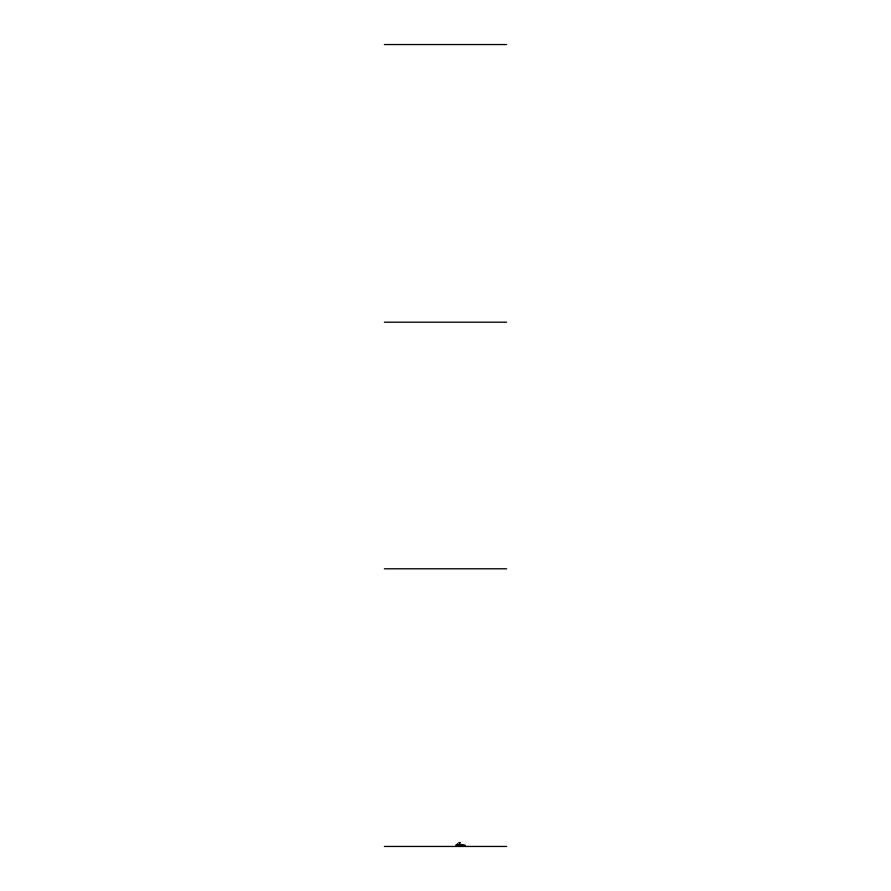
<?xml version="1.0" encoding="UTF-8"?>
<svg xmlns="http://www.w3.org/2000/svg" width="891" height="891" viewBox="0 0 891 891"><rect width="100%" height="100%" fill="white"/><g stroke="black" fill="none" stroke-linecap="round" stroke-linejoin="round"><path stroke-width="1.34" d="M459.834 843.042L459.233 843.499M460.313 845.225C456.459 845.492 462.674 845.292 459.823 844.534L460.369 845.347L459.778 844.367M458.765 845.37C462.496 844.802 457.618 847.285 459.288 844.612L458.653 845.592L459.199 844.746C459.89 846.127 458.943 847.296 459.344 844.401L458.843 845.18L460.447 844.713M463.788 845.526L465.347 845.904L463.799 845.581M464.122 845.481L465.447 845.526L463.855 845.102M458.976 845.258L459.411 844.334M457.774 844.579C454.655 846.517 458.264 845.492 456.526 845.381C459.656 844.846 453.552 845.682 457.35 844.824M457.729 844.49C457.751 846.127 456.37 844.445 457.072 844.724M457.283 844.969L457.673 844.412M458.854 845.069L460.313 844.568M461.794 845.481L460.859 845.526L462.574 846.283L463.042 845.949L461.583 845.47L463.275 845.336M459.054 845.403L459.901 845.459M457.05 844.534L457.584 844.178L456.17 845.058M457.406 844.345L456.649 844.813L457.384 844.412M457.395 844.49L456.916 844.757M460.19 845.359L459.099 845.448M461.705 845.158C459.633 845.125 464.612 845.659 461.939 845.214M461.115 845.047L461.727 845.069M462.284 846.016L460.914 845.492L462.006 845.637M462.306 844.969L463.287 845.258M384.377 44.55L506.623 44.55M384.377 322.208L506.623 322.208M384.377 568.792L506.623 568.792M384.377 846.45L506.623 846.45M462.028 845.949L463.108 845.693L461.627 845.436M460.168 845.537L459.7 844.791L460.357 845.637L458.72 845.748L460.302 845.693L459.645 844.646M461.939 845.526L461.104 845.303M459.5 843.354L459.578 843.476M461.148 844.679L462.039 845.158M462.295 845.258L461.237 844.501M460.948 844.434L461.505 845.448L460.814 844.579M460.346 845.236L459.801 844.612L460.335 845.203M459.199 844.746L458.642 845.481L459.199 844.824M459.166 842.596L459.901 842.641L459.166 842.596M460.402 845.314L459.823 844.534L460.402 845.314"/></g></svg>
